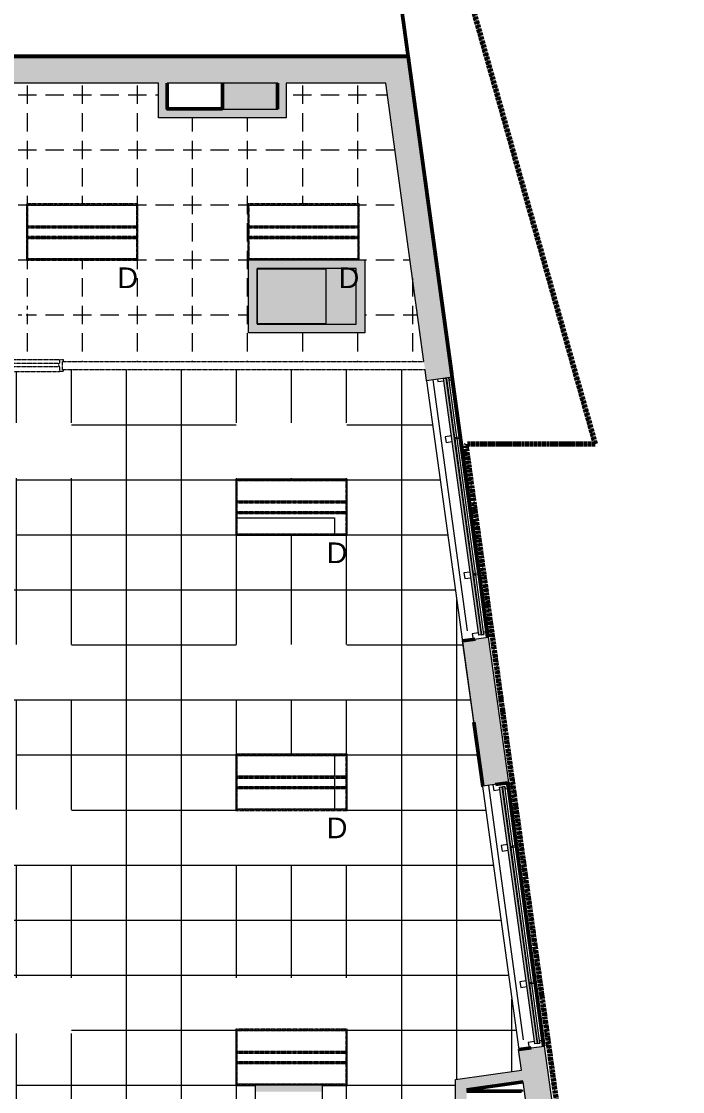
# Model space of a CAD drawing. Header units: inches. Extents: x 842 to 2180, y -10 to 1751.
# Drawn here: x 1891.7 to 2180.1, y 958.8 to 1425.7 of the extents above; entities that cross this region are included whole.
import ezdxf

# ---------------------------------------------------------------- set-up
doc = ezdxf.new("R2010")
doc.units = ezdxf.units.IN
doc.header["$MEASUREMENT"] = 0
doc.linetypes.add('Demolished', pattern=[0.1875, 0.125, -0.0625])
doc.linetypes.add('IMPORT-Orbis_BB$0$TI_Grid_E957150$0$PROPERTY _2_', pattern=[1.546875, 1.3125, -0.046875, 0.046875, -0.046875, 0.046875, -0.046875])
for name, color, linetype, lineweight in [('A-CLNG', 13, 'Demolished', 9), ('A-CLNG-PATT', 13, 'Demolished', 9), ('A-DOOR', 31, 'Continuous', 13), ('A-GLAZ-CURT', 52, 'Continuous', 13), ('A-WALL-PATT', 111, 'Continuous', 13), ('E-LITE-EQPM', 33, 'Demolished', 9), ('E-LITE-EQPM-IDEN', 33, 'Continuous', 9), ('I-WALL', 2, 'Continuous', 13), ('Orbis - Background_dwg', 8, 'Continuous', 9), ('Orbis_BB$0$A-Glaz-Assm', 250, 'Continuous', 20), ('Orbis_BB$0$A-Glaz-Assm-Blow', 10, 'Continuous', 13), ('Orbis_BB$0$A-Glaz-Assm-Glaz', 250, 'Continuous', 20), ('Orbis_BB$0$A-Wall-Exst', 7, 'Continuous', 9), ('Orbis_BB$0$TI_ARCH-02_E957150$0$A-Wall-Blow', 130, 'Continuous', 30), ('Orbis_BB$0$TI_Grid_E957150$0$C-Prop', 170, 'IMPORT-Orbis_BB$0$TI_Grid_E957150$0$PROPERTY _2_', 70), ('Orbis_BB$0$TI_Grid_E957150$0$S-02-COLS-CONC', 50, 'Continuous', 50), ('Orbis_BB$0$TI_Grid_E957150$0$S-02-COLS-CONC-PATT', 250, 'Continuous', 20), ('Orbis_BB$0$TI_Grid_E957150$0$S-03-COLS-CONC-PATT', 250, 'Continuous', 20), ('Orbis_BB$0$TI_Grid_E957150$0$S-04-COLS-CONC', 50, 'Continuous', 50), ('Orbis_BB$0$TI_Grid_E957150$0$S-04-COLS-CONC-PATT', 250, 'Continuous', 20), ('Orbis_BB$0$TI_Grid_E957150$0$S-05-COLS-CONC', 50, 'Continuous', 50), ('Orbis_BB$0$TI_Grid_E957150$0$S-05-COLS-CONC-PATT', 250, 'Continuous', 20), ('Orbis_BB$0$TI_Grid_E957150$0$S-06-COLS-CONC', 50, 'Continuous', 50), ('Orbis_BB$0$TI_Grid_E957150$0$S-06-COLS-CONC-PATT', 250, 'Continuous', 20), ('Orbis_BB$0$TI_Grid_E957150$0$S-07-COLS-CONC', 50, 'Continuous', 50), ('Orbis_BB$0$TI_Grid_E957150$0$S-07-COLS-CONC-PATT', 250, 'Continuous', 20), ('Orbis_BB$0$TI_Grid_E957150$0$S-08-COLS-CONC', 50, 'Continuous', 50), ('Orbis_BB$0$TI_Grid_E957150$0$S-08-COLS-CONC-PATT', 250, 'Continuous', 20), ('Orbis_BB$0$TI_Grid_E957150$0$S-09-COLS-CONC', 50, 'Continuous', 50), ('Orbis_BB$0$TI_Grid_E957150$0$S-09-COLS-CONC-PATT', 250, 'Continuous', 20), ('Orbis_BB$0$TI_Grid_E957150$0$S-11-COLS-CONC', 50, 'Continuous', 50), ('Orbis_BB$0$TI_Grid_E957150$0$S-11-COLS-CONC-PATT', 250, 'Continuous', 20), ('Orbis_BB$0$TI_Grid_E957150$0$S-12-COLS-CONC', 50, 'Continuous', 50), ('Orbis_BB$0$TI_Grid_E957150$0$S-12-COLS-CONC-PATT', 250, 'Continuous', 20), ('Orbis_BB$0$TI_Grid_E957150$0$S-P1-COLS-CONC', 50, 'Continuous', 50), ('Orbis_BB$0$TI_Grid_E957150$0$S-P1-COLS-CONC-PATT', 250, 'Continuous', 20), ('Orbis_BB$0$TI_Grid_E957150$0$S-P2-WALL-CONC', 50, 'Continuous', 50), ('Orbis_BB$0$TI_Grid_E957150$0$S-P4-COLS-CONC', 50, 'Continuous', 50), ('Orbis_BB$0$TI_Grid_E957150$0$S-P4-COLS-CONC-PATT', 250, 'Continuous', 20), ('Orbis_Furn$0$A-Furn', 7, 'Continuous', 9), ('S-COLS', 52, 'Continuous', 13)]:
    doc.layers.add(name, color=color, linetype=linetype, lineweight=lineweight)
doc.styles.add('Arial', font='arial.ttf', dxfattribs={"height": 9})

# ---------------------------------------------------------------- blocks, each defined once
blk = doc.blocks.new('Concrete-Rectangular-Column - 24 x 30-6914152-Level XX  RCP DEMO')
at = {"layer": 'S-COLS', "lineweight": 9}
blk.add_hatch(color=7, dxfattribs=at).paths.add_polyline_path([(12, -15), (12, 15), (-12, 15), (-12, -15)], flags=0)
at = {"layer": 'S-COLS', "color": 8, "lineweight": 20}
for p, q in [((-12, 15), (12, 15)), ((-12, -15), (-12, 15)), ((12, 15), (12, -15)), ((12, -15), (-12, -15))]:
    blk.add_line(p, q, dxfattribs=at)
blk = doc.blocks.new('Door - Single - Solid Door-7323222-Level XX  RCP DEMO')
at = {"layer": 'A-DOOR', "color": 250, "linetype": 'Demolished', "lineweight": 20}
for p, q in [((-15.63, 1.96), (-15.63, 2.71)), ((-15.63, 2.71), (-14.13, 2.71)), ((-14.13, 2.71), (-14.13, 1.21)), ((-14.13, 1.21), (-13.63, 1.21)), ((-13.63, 1.21), (-13.63, -0.29)), ((21.62, -0.29), (21.62, 1.21)), ((21.62, 1.21), (22.12, 1.21)), ((22.12, 1.21), (22.12, 2.71)), ((22.12, 2.71), (23.62, 2.71)), ((23.62, 2.71), (23.62, 1.96)), ((-15.63, -2.54), (-15.63, -1.79)), ((-14.13, -2.54), (-15.63, -2.54)), ((-13.63, -0.29), (-14.13, -0.29)), ((-14.13, -0.29), (-14.13, -2.54)), ((22.12, -0.29), (21.62, -0.29)), ((22.12, -2.54), (22.12, -0.29)), ((23.62, -2.54), (22.12, -2.54)), ((23.62, -1.79), (23.62, -2.54))]:
    blk.add_line(p, q, dxfattribs=at)
at = {"layer": 'A-DOOR', "color": 7, "linetype": 'Demolished', "lineweight": 9}
for p, q in [((-14.13, 2.71), (-14.01, 2.71)), ((-13.63, 1.21), (21.62, 1.21)), ((-12.06, 2.71), (22.12, 2.71)), ((-14.13, -2.54), (22.12, -2.54)), ((-13.63, -0.29), (21.62, -0.29))]:
    blk.add_line(p, q, dxfattribs=at)
blk = doc.blocks.new('System Panel - Glazed-7329273-Level XX  RCP DEMO')
at = {"layer": 'A-GLAZ-CURT', "lineweight": 9}
blk.add_hatch(color=7, dxfattribs=at).paths.add_polyline_path([(56.5, -1.75), (56.5, -0.75), (-56.5, -0.75), (-56.5, -1.75), (16.64, -1.75)], flags=0)
at = {"layer": 'A-GLAZ-CURT', "color": 8, "lineweight": 20}
for p, q in [((-56.5, -1.75), (-56.5, -0.75)), ((-56.5, -0.75), (56.5, -0.75)), ((56.5, -1.75), (-56.5, -1.75)), ((56.5, -0.75), (56.5, -1.75))]:
    blk.add_line(p, q, dxfattribs=at)
blk = doc.blocks.new('L-Recessed-Axis-Plano - 2 X 4-4550867-Level XX  RCP DEMO')
at = {"layer": 'E-LITE-EQPM', "color": 7}
for p, q in [((23.91, 11.87), (-23.91, 11.87)), ((-23.91, 11.87), (-23.91, -11.88)), ((-23.87, -11.56), (-23.87, 11.56)), ((-23.87, 11.56), (23.88, 11.56)), ((23.88, 11.56), (23.88, -11.56)), ((23.91, -11.88), (23.91, 11.87)), ((-23.87, 2.74), (23.88, 2.74)), ((23.88, 2.51), (-23.87, 2.51)), ((-23.87, 2.3), (23.88, 2.3)), ((-23.87, 2.2), (23.88, 2.2)), ((-23.87, 1.83), (23.88, 1.83)), ((-23.87, -1.83), (23.88, -1.83)), ((-23.87, -2.2), (23.88, -2.2)), ((-23.87, -2.3), (23.88, -2.3)), ((-23.87, -2.51), (23.88, -2.51)), ((-23.87, -2.74), (23.88, -2.74)), ((-23.91, -11.88), (23.91, -11.88)), ((23.88, -11.56), (-23.87, -11.56))]:
    blk.add_line(p, q, dxfattribs=at)
blk = doc.blocks.new('Orbis - Background_dwg__U32-7347713-Level XX  RCP DEMO')
at = {"layer": 'Orbis_BB$0$TI_Grid_E957150$0$S-12-COLS-CONC-PATT', "lineweight": 50}
blk.add_hatch(color=50, dxfattribs=at).paths.add_polyline_path([(12794.27, 1764.71), (12818.16, 1764.71), (12818.16, 1764.91), (12794.27, 1764.89)], flags=0)
at = {"layer": 'Orbis_BB$0$TI_Grid_E957150$0$S-12-COLS-CONC', "flags": 128}
blk.add_lwpolyline([(12794.27, 1764.91), (12818.16, 1764.91), (12818.16, 1764.71)], dxfattribs=at)
blk = doc.blocks.new('Orbis - Background_dwg__U49-7347731-Level XX  RCP DEMO')
at = {"layer": 'Orbis_BB$0$TI_Grid_E957150$0$S-12-COLS-CONC-PATT', "lineweight": 50}
blk.add_hatch(color=50, dxfattribs=at).paths.add_polyline_path([(12702.79, 2100.91), (12702.79, 2123.71), (12731.66, 2123.71), (12731.66, 2123.79), (12702.79, 2123.79), (12702.79, 2100.91)], flags=0)
at = {"layer": 'Orbis_BB$0$TI_Grid_E957150$0$S-12-COLS-CONC'}
blk.add_line((12731.66, 2123.79), (12731.66, 2123.71), dxfattribs=at)
blk = doc.blocks.new('Orbis - Background_dwg_Orbis_BB-7347761-Level XX  RCP DEMO')
at = {"layer": 'Orbis_BB$0$A-Wall-Exst'}
h = blk.add_hatch(color=256, dxfattribs=at)
h.paths.add_polyline_path([(12333.85, 2108.54), (12344.66, 2108.54), (12344.66, 2108.91), (12240.66, 2108.91), (12240.66, 2208.41), (12344.66, 2208.41), (12344.66, 2208.79), (12240.04, 2208.79), (12240.04, 2108.54), (12311.71, 2108.54)], flags=0)
h.paths.add_polyline_path([(12029.66, 2215.66), (12224.79, 2215.66), (12224.79, 2216.04), (12344.66, 2216.04), (12344.66, 2216.41), (12008.66, 2216.41), (12008.66, 2215.66), (12024.66, 2215.66)], flags=0)
h.paths.add_polyline_path([(12650.03, 2215.91), (12687.66, 2215.91), (12687.66, 2216.41), (12368.66, 2216.41), (12368.66, 2215.91), (12573.54, 2215.91)], flags=0)
h.paths.add_polyline_path([(11868.29, 2216.04), (11984.66, 2216.04), (11984.66, 2216.41), (11868.66, 2216.41), (11868.66, 2243.04), (11860.83, 2243.04), (11860.83, 2267.04), (11868.66, 2267.04), (11868.66, 2506.91), (11860.66, 2506.91), (11860.66, 2290.92), (11858.66, 2290.92), (11858.66, 2525.91), (11860.66, 2525.91), (11860.66, 2530.91), (11853.66, 2530.91), (11853.66, 2283.92), (11860.66, 2283.92), (11860.66, 2235.92), (11648.66, 2235.92), (11648.66, 2242.91), (11640.66, 2242.91), (11640.66, 2235.54), (11868.29, 2235.54), (11868.29, 2216.95)], flags=0)
h.paths.add_polyline_path([(12565.45, 2522.91), (12663.66, 2522.91), (12663.66, 2530.91), (12380.66, 2530.91), (12380.66, 2522.91)], flags=0)
h.paths.add_polyline_path([(11884.66, 2522.91), (11972.66, 2522.91), (11972.66, 2530.91), (11884.66, 2530.91)], flags=0)
h.paths.add_polyline_path([(12332.66, 2522.91), (12332.66, 2530.91), (12020.66, 2530.91), (12020.66, 2522.91), (12227.13, 2522.91)], flags=0)
h = blk.add_hatch(color=256, dxfattribs=at)
h.paths.add_polyline_path([(12822.75, 1740.71), (12822.78, 1740.71), (12822.75, 1740.75)], flags=0)
h.paths.add_polyline_path([(12801.21, 1897.99), (12801.3, 1898), (12797.38, 1925.91), (12799.29, 1911.94)], flags=0)
h.paths.add_polyline_path([(12787.64, 2077.81), (12787.68, 2077.81), (12768.66, 2216.41), (12711.66, 2216.41), (12711.66, 2215.91), (12768.73, 2215.91), (12787.59, 2078.19)], flags=0)
h.paths.add_polyline_path([(12354, 2096.91), (12372.66, 2096.91), (12372.66, 2097.29), (12337.6, 2097.29), (12337.6, 2096.91), (12347.7, 2096.91)], flags=0)
h.paths.add_polyline_path([(12371.86, 2102.54), (12372.66, 2102.54), (12372.66, 2128.91), (12356.66, 2128.91), (12356.66, 2188.41), (12356.54, 2188.41), (12356.54, 2127.21), (12371.6, 2127.21), (12371.6, 2103.21), (12368.66, 2103.21), (12368.66, 2102.54), (12371.6, 2102.54)], flags=0)
h.paths.add_polyline_path([(12352.66, 2127.21), (12352.79, 2127.21), (12352.79, 2191.85), (12352.66, 2191.85), (12352.66, 2169.47)], flags=0)
h.paths.add_polyline_path([(12001.74, 2189.41), (12001.74, 2189.41), (12001.66, 2189.41)], flags=0)
h.paths.add_polyline_path([(12376.58, 2192.16), (12380.79, 2192.16), (12380.79, 2204.66), (12380.66, 2204.66), (12380.66, 2192.41), (12368.66, 2192.41), (12368.66, 2192.16), (12372.83, 2192.16)], flags=0)
h.paths.add_polyline_path([(12687.66, 2193.29), (12687.66, 2193.41), (12663.66, 2193.41), (12663.66, 2204.66), (12663.54, 2204.66), (12663.54, 2193.29), (12666.66, 2193.29)], flags=0)
h.paths.add_polyline_path([(12711.79, 2193.29), (12711.79, 2204.66), (12711.66, 2204.64), (12711.66, 2193.29)], flags=0)
h.paths.add_polyline_path([(11972.54, 2193.29), (11984.66, 2193.29), (11984.66, 2193.41), (11972.66, 2193.41), (11972.66, 2204.79), (11972.54, 2204.79), (11972.54, 2193.75)], flags=0)
h.paths.add_polyline_path([(11648.79, 2223.92), (11648.79, 2224.29), (11640.58, 2224.29), (11640.58, 2223.92)], flags=0)
h.paths.add_polyline_path([(11636.66, 2223.92), (11636.83, 2223.92), (11636.83, 2224.29), (11636.66, 2224.29)], flags=0)
h.paths.add_polyline_path([(11640.58, 2235.54), (11640.66, 2235.54), (11640.66, 2242.91), (11624.66, 2242.91), (11624.66, 2244.31), (11622.05, 2244.31), (11622.05, 2274.31), (11624.66, 2274.31), (11624.66, 2274.91), (11640.66, 2274.91), (11640.66, 2284.42), (11636.66, 2284.42), (11636.66, 2278.91), (11620.66, 2278.91), (11620.66, 2238.91), (11636.66, 2238.91), (11636.66, 2235.54), (11636.83, 2235.54), (11636.84, 2239.09), (11640.58, 2239.09)], flags=0)
blk.add_hatch(color=256, dxfattribs=at).paths.add_polyline_path([(12746.04, 2099.54), (12746.04, 2123.79), (12731.66, 2123.79), (12731.66, 2123.71), (12732.79, 2123.71), (12732.79, 2099.71), (12702.79, 2099.71), (12702.79, 2099.54), (12736.61, 2099.54)], flags=0)
at = {"layer": 'Orbis_BB$0$TI_Grid_E957150$0$S-02-COLS-CONC-PATT', "lineweight": 9}
h = blk.add_hatch(color=7, dxfattribs=at)
h.paths.add_polyline_path([(12711.66, 2193.29), (12711.66, 2204.66), (12687.66, 2204.66), (12687.66, 2193.29)], flags=0)
h.paths.add_polyline_path([(12687.66, 2215.91), (12711.66, 2215.91), (12711.66, 2216.41), (12687.66, 2216.41)], flags=0)
for points in [[(12702.79, 2100.91), (12702.79, 2123.71), (12731.66, 2123.71), (12731.66, 2123.79), (12702.79, 2123.79), (12702.79, 2100.91)], [(12794.27, 1764.71), (12818.16, 1764.71), (12818.16, 1764.91), (12794.27, 1764.89)]]:
    blk.add_hatch(color=7, dxfattribs=at).paths.add_polyline_path(points, flags=0)
at = {"layer": 'Orbis_BB$0$TI_Grid_E957150$0$S-03-COLS-CONC-PATT', "lineweight": 9}
for points in [[(12702.79, 2100.91), (12702.79, 2123.71), (12731.66, 2123.71), (12731.66, 2123.79), (12702.79, 2123.79), (12702.79, 2100.91)], [(12794.27, 1764.71), (12818.16, 1764.71), (12818.16, 1764.91), (12794.27, 1764.89)]]:
    blk.add_hatch(color=7, dxfattribs=at).paths.add_polyline_path(points, flags=0)
at = {"layer": 'Orbis_BB$0$TI_Grid_E957150$0$S-04-COLS-CONC-PATT', "lineweight": 9}
for points in [[(12702.79, 2100.91), (12702.79, 2123.71), (12731.66, 2123.71), (12731.66, 2123.79), (12702.79, 2123.79), (12702.79, 2100.91)], [(12794.27, 1764.71), (12818.16, 1764.71), (12818.16, 1764.91), (12794.27, 1764.89)]]:
    blk.add_hatch(color=7, dxfattribs=at).paths.add_polyline_path(points, flags=0)
at = {"layer": 'Orbis_BB$0$TI_Grid_E957150$0$S-05-COLS-CONC-PATT', "lineweight": 9}
for points in [[(12702.79, 2100.91), (12702.79, 2123.71), (12731.66, 2123.71), (12731.66, 2123.79), (12702.79, 2123.79), (12702.79, 2100.91)], [(12794.27, 1764.71), (12818.16, 1764.71), (12818.16, 1764.91), (12794.27, 1764.89)]]:
    blk.add_hatch(color=7, dxfattribs=at).paths.add_polyline_path(points, flags=0)
at = {"layer": 'Orbis_BB$0$TI_Grid_E957150$0$S-06-COLS-CONC-PATT', "lineweight": 9}
for points in [[(12702.79, 2100.91), (12702.79, 2123.71), (12731.66, 2123.71), (12731.66, 2123.79), (12702.79, 2123.79), (12702.79, 2100.91)], [(12794.27, 1764.71), (12818.16, 1764.71), (12818.16, 1764.91), (12794.27, 1764.89)]]:
    blk.add_hatch(color=7, dxfattribs=at).paths.add_polyline_path(points, flags=0)
at = {"layer": 'Orbis_BB$0$TI_Grid_E957150$0$S-07-COLS-CONC-PATT', "lineweight": 9}
for points in [[(12702.79, 2100.91), (12702.79, 2123.71), (12731.66, 2123.71), (12731.66, 2123.79), (12702.79, 2123.79), (12702.79, 2100.91)], [(12794.27, 1764.71), (12818.16, 1764.71), (12818.16, 1764.91), (12794.27, 1764.89)]]:
    blk.add_hatch(color=7, dxfattribs=at).paths.add_polyline_path(points, flags=0)
at = {"layer": 'Orbis_BB$0$TI_Grid_E957150$0$S-08-COLS-CONC-PATT', "lineweight": 9}
for points in [[(12702.79, 2100.91), (12702.79, 2123.71), (12731.66, 2123.71), (12731.66, 2123.79), (12702.79, 2123.79), (12702.79, 2100.91)], [(12794.27, 1764.71), (12818.16, 1764.71), (12818.16, 1764.91), (12794.27, 1764.89)]]:
    blk.add_hatch(color=7, dxfattribs=at).paths.add_polyline_path(points, flags=0)
at = {"layer": 'Orbis_BB$0$TI_Grid_E957150$0$S-09-COLS-CONC-PATT', "lineweight": 9}
for points in [[(12702.79, 2100.91), (12702.79, 2123.71), (12731.66, 2123.71), (12731.66, 2123.79), (12702.79, 2123.79), (12702.79, 2100.91)], [(12794.27, 1764.71), (12818.16, 1764.71), (12818.16, 1764.91), (12794.27, 1764.89)]]:
    blk.add_hatch(color=7, dxfattribs=at).paths.add_polyline_path(points, flags=0)
at = {"layer": 'Orbis_BB$0$TI_Grid_E957150$0$S-11-COLS-CONC-PATT', "lineweight": 9}
for points in [[(12702.79, 2100.91), (12702.79, 2123.71), (12731.66, 2123.71), (12731.66, 2123.79), (12702.79, 2123.79), (12702.79, 2100.91)], [(12794.27, 1764.71), (12818.16, 1764.71), (12818.16, 1764.91), (12794.27, 1764.89)]]:
    blk.add_hatch(color=7, dxfattribs=at).paths.add_polyline_path(points, flags=0)
at = {"layer": 'Orbis_BB$0$TI_Grid_E957150$0$S-P1-COLS-CONC-PATT', "lineweight": 9}
h = blk.add_hatch(color=7, dxfattribs=at)
h.paths.add_polyline_path([(12711.66, 2193.29), (12711.66, 2204.66), (12687.66, 2204.66), (12687.66, 2193.29)], flags=0)
h.paths.add_polyline_path([(12687.66, 2215.91), (12711.66, 2215.91), (12711.66, 2216.41), (12687.66, 2216.41)], flags=0)
for points in [[(12702.79, 2100.91), (12702.79, 2123.71), (12731.66, 2123.71), (12731.66, 2123.79), (12702.79, 2123.79), (12702.79, 2100.91)], [(12794.27, 1764.71), (12818.16, 1764.71), (12818.16, 1764.91), (12794.27, 1764.89)]]:
    blk.add_hatch(color=7, dxfattribs=at).paths.add_polyline_path(points, flags=0)
at = {"layer": 'Orbis_BB$0$TI_Grid_E957150$0$S-P4-COLS-CONC-PATT', "lineweight": 9}
h = blk.add_hatch(color=7, dxfattribs=at)
h.paths.add_polyline_path([(12711.66, 2193.29), (12711.66, 2204.66), (12687.66, 2204.66), (12687.66, 2193.29)], flags=0)
h.paths.add_polyline_path([(12687.66, 2215.91), (12711.66, 2215.91), (12711.66, 2216.41), (12687.66, 2216.41)], flags=0)
for points in [[(12702.79, 2100.91), (12702.79, 2123.71), (12731.66, 2123.71), (12731.66, 2123.79), (12702.79, 2123.79), (12702.79, 2100.91)], [(12794.27, 1764.71), (12818.16, 1764.71), (12818.16, 1764.91), (12794.27, 1764.89)], [(12794.27, 1764.71), (12818.16, 1764.71), (12818.16, 1764.91), (12794.27, 1764.89)]]:
    blk.add_hatch(color=7, dxfattribs=at).paths.add_polyline_path(points, flags=0)
at = {"layer": 'Orbis_BB$0$A-Glaz-Assm'}
for p, q in [((12787.59, 2050.8), (12784.87, 2050.43)), ((12795.73, 1991.36), (12793.01, 1990.98)), ((12796.98, 1962), (12797.97, 1962.14)), ((12812.02, 1872.47), (12809.3, 1872.09)), ((12820.16, 1813.02), (12817.44, 1812.65)), ((12821.41, 1783.67), (12822.4, 1783.81))]:
    blk.add_line(p, q, dxfattribs=at)
at = {"layer": 'Orbis_BB$0$A-Glaz-Assm', "flags": 128}
for points in [[(12781.44, 2075.45), (12781.58, 2074.45), (12784.3, 2074.83)], [(12785.29, 2074.96), (12785.54, 2075), (12785.4, 2075.99)], [(12786.39, 2076.12), (12786.53, 2075.13), (12787.52, 2075.27), (12787.38, 2076.26)], [(12784.87, 2050.43), (12785.21, 2047.95), (12787.93, 2048.33)], [(12788.92, 2048.46), (12789.17, 2048.5), (12789.03, 2049.49), (12791.01, 2049.76), (12790.95, 2050.25), (12788.97, 2049.98), (12788.83, 2050.97), (12788.58, 2050.94)], [(12793.01, 1990.98), (12793.35, 1988.51), (12796.07, 1988.88)], [(12797.06, 1989.02), (12797.31, 1989.05), (12797.18, 1990.04), (12799.16, 1990.31), (12799.09, 1990.81), (12797.11, 1990.54), (12796.97, 1991.53), (12796.72, 1991.49)], [(12799.36, 1964.85), (12796.64, 1964.48), (12796.98, 1962)], [(12802.92, 1962.84), (12802.58, 1965.3), (12801.59, 1965.16), (12801.73, 1964.17), (12800.74, 1964.03), (12800.6, 1965.02), (12800.36, 1964.99)], [(12805.67, 1898.59), (12806, 1896.12), (12808.73, 1896.49)], [(12809.72, 1896.63), (12809.97, 1896.66), (12809.83, 1897.65), (12810.82, 1897.79), (12810.96, 1896.8), (12811.95, 1896.93), (12811.61, 1899.41), (12806.77, 1898.75)], [(12813.35, 1870.13), (12813.6, 1870.16), (12813.46, 1871.15), (12815.44, 1871.42), (12815.38, 1871.92), (12813.39, 1871.65), (12813.26, 1872.64), (12813.01, 1872.6)], [(12809.3, 1872.09), (12809.63, 1869.62), (12812.36, 1869.99)], [(12817.44, 1812.65), (12817.78, 1810.17), (12820.5, 1810.55)], [(12821.49, 1810.68), (12821.74, 1810.72), (12821.6, 1811.71), (12823.59, 1811.98), (12823.52, 1812.47), (12821.54, 1812.2), (12821.4, 1813.19), (12821.15, 1813.16)], [(12823.79, 1786.52), (12821.07, 1786.15), (12821.41, 1783.67)], [(12827.35, 1784.5), (12827.01, 1786.96), (12826.02, 1786.83), (12826.16, 1785.83), (12825.17, 1785.7), (12825.03, 1786.69), (12824.78, 1786.66)]]:
    blk.add_lwpolyline(points, dxfattribs=at)
at = {"layer": 'Orbis_BB$0$A-Glaz-Assm-Blow'}
for p, q in [((12779.46, 2075.17), (12794.45, 1965.7)), ((12790.95, 2050.25), (12787.52, 2075.27)), ((12799.09, 1990.81), (12791.01, 2049.76)), ((12802.58, 1965.3), (12799.16, 1990.31)), ((12803.68, 1898.31), (12818.88, 1787.36)), ((12815.38, 1871.92), (12811.95, 1896.93)), ((12823.52, 1812.47), (12815.44, 1871.42)), ((12827.01, 1786.96), (12823.59, 1811.98))]:
    blk.add_line(p, q, dxfattribs=at)
at = {"layer": 'Orbis_BB$0$A-Glaz-Assm-Glaz', "flags": 128}
blk.add_lwpolyline([(12785.4, 2075.99), (12788.97, 2049.98), (12789.96, 2050.12), (12786.39, 2076.12)], dxfattribs=at)
for points in [[(12789.03, 2049.49), (12797.11, 1990.54), (12798.1, 1990.67), (12790.02, 2049.62)], [(12797.18, 1990.04), (12800.74, 1964.03), (12801.73, 1964.17), (12798.17, 1990.18)], [(12809.83, 1897.65), (12813.39, 1871.65), (12814.38, 1871.78), (12810.82, 1897.79)], [(12813.46, 1871.15), (12821.54, 1812.2), (12822.53, 1812.34), (12814.45, 1871.29)], [(12821.6, 1811.71), (12825.17, 1785.7), (12826.16, 1785.83), (12822.6, 1811.84)]]:
    blk.add_lwpolyline(points, close=True, dxfattribs=at)
at = {"layer": 'Orbis_BB$0$A-Wall-Exst', "color": 50, "lineweight": 50}
for p, q in [((12711.66, 2204.66), (12711.66, 2193.29)), ((12797.97, 1962.14), (12792.52, 1961.39)), ((12806.77, 1898.75), (12812.1, 1899.48)), ((12822.4, 1783.81), (12816.95, 1783.06)), ((12794.27, 1765.55), (12818.81, 1768.91))]:
    blk.add_line(p, q, dxfattribs=at)
at = {"layer": 'Orbis_BB$0$A-Wall-Exst', "color": 50, "lineweight": 50, "flags": 128}
for points in [[(12687.66, 2215.91), (12687.66, 2216.41), (12368.66, 2216.41)], [(12787.68, 2077.81), (12768.69, 2216.41), (12715.66, 2216.41), (12711.66, 2216.41), (12711.66, 2215.91)], [(12687.66, 2193.29), (12687.66, 2193.41), (12663.66, 2193.41), (12663.66, 2204.66)], [(12797.38, 1925.91), (12801.21, 1897.99), (12801.3, 1898)]]:
    blk.add_lwpolyline(points, dxfattribs=at)
at = {"layer": 'Orbis_BB$0$TI_ARCH-02_E957150$0$A-Wall-Blow'}
for p, q in [((12803.42, 1962.91), (12783.22, 2110.37)), ((12792.52, 1961.39), (12792.33, 1961.37)), ((12801.06, 1897.97), (12801.21, 1897.99)), ((12827.85, 1784.57), (12812.1, 1899.5)), ((12816.95, 1783.06), (12816.89, 1783.05))]:
    blk.add_line(p, q, dxfattribs=at)
at = {"layer": 'Orbis_BB$0$TI_Grid_E957150$0$C-Prop', "flags": 128}
for points in [[(11550.5, 2531.92), (12714.12, 2531.92), (12850.26, 2047.16)], [(12850.26, 2047.16), (12794.32, 2047.16), (12793.88, 2046.62), (12888.38, 1360.4), (12888.38, 796.17), (11550.5, 796.17)]]:
    blk.add_lwpolyline(points, dxfattribs=at)
at = {"layer": 'Orbis_BB$0$TI_Grid_E957150$0$S-02-COLS-CONC'}
for p, q in [((12687.66, 2193.29), (12687.66, 2204.66)), ((12711.66, 2204.66), (12711.66, 2193.29)), ((12731.66, 2123.71), (12731.66, 2123.79)), ((12818.16, 1764.91), (12794.27, 1764.91)), ((12818.16, 1764.71), (12818.16, 1764.91))]:
    blk.add_line(p, q, dxfattribs=at)
at = {"layer": 'Orbis_BB$0$TI_Grid_E957150$0$S-02-COLS-CONC', "flags": 128}
blk.add_lwpolyline([(12687.66, 2215.91), (12687.66, 2216.41), (12711.66, 2216.41), (12711.66, 2215.91)], dxfattribs=at)
at = {"layer": 'Orbis_BB$0$TI_Grid_E957150$0$S-04-COLS-CONC'}
for p, q in [((12731.66, 2123.71), (12731.66, 2123.79)), ((12818.16, 1764.91), (12794.27, 1764.91)), ((12818.16, 1764.71), (12818.16, 1764.91))]:
    blk.add_line(p, q, dxfattribs=at)
at = {"layer": 'Orbis_BB$0$TI_Grid_E957150$0$S-05-COLS-CONC'}
blk.add_line((12731.66, 2123.79), (12731.66, 2123.71), dxfattribs=at)
at = {"layer": 'Orbis_BB$0$TI_Grid_E957150$0$S-05-COLS-CONC', "flags": 128}
blk.add_lwpolyline([(12794.27, 1764.91), (12818.16, 1764.91), (12818.16, 1764.71)], dxfattribs=at)
at = {"layer": 'Orbis_BB$0$TI_Grid_E957150$0$S-06-COLS-CONC'}
for p, q in [((12731.66, 2123.71), (12731.66, 2123.79)), ((12818.16, 1764.91), (12794.27, 1764.91)), ((12818.16, 1764.71), (12818.16, 1764.91))]:
    blk.add_line(p, q, dxfattribs=at)
at = {"layer": 'Orbis_BB$0$TI_Grid_E957150$0$S-07-COLS-CONC'}
blk.add_line((12731.66, 2123.79), (12731.66, 2123.71), dxfattribs=at)
at = {"layer": 'Orbis_BB$0$TI_Grid_E957150$0$S-07-COLS-CONC', "flags": 128}
blk.add_lwpolyline([(12794.27, 1764.91), (12818.16, 1764.91), (12818.16, 1764.71)], dxfattribs=at)
at = {"layer": 'Orbis_BB$0$TI_Grid_E957150$0$S-08-COLS-CONC'}
for p, q in [((12731.66, 2123.71), (12731.66, 2123.79)), ((12818.16, 1764.91), (12794.27, 1764.91)), ((12818.16, 1764.71), (12818.16, 1764.91))]:
    blk.add_line(p, q, dxfattribs=at)
at = {"layer": 'Orbis_BB$0$TI_Grid_E957150$0$S-09-COLS-CONC'}
blk.add_line((12731.66, 2123.79), (12731.66, 2123.71), dxfattribs=at)
at = {"layer": 'Orbis_BB$0$TI_Grid_E957150$0$S-09-COLS-CONC', "flags": 128}
blk.add_lwpolyline([(12794.27, 1764.91), (12818.16, 1764.91), (12818.16, 1764.71)], dxfattribs=at)
at = {"layer": 'Orbis_BB$0$TI_Grid_E957150$0$S-11-COLS-CONC'}
blk.add_line((12731.66, 2123.79), (12731.66, 2123.71), dxfattribs=at)
at = {"layer": 'Orbis_BB$0$TI_Grid_E957150$0$S-11-COLS-CONC', "flags": 128}
blk.add_lwpolyline([(12794.27, 1764.91), (12818.16, 1764.91), (12818.16, 1764.71)], dxfattribs=at)
at = {"layer": 'Orbis_BB$0$TI_Grid_E957150$0$S-P1-COLS-CONC'}
for p, q in [((12687.66, 2193.29), (12687.66, 2204.66)), ((12711.66, 2204.66), (12711.66, 2193.29)), ((12731.66, 2123.71), (12731.66, 2123.79)), ((12818.16, 1764.91), (12794.27, 1764.91)), ((12818.16, 1764.71), (12818.16, 1764.91))]:
    blk.add_line(p, q, dxfattribs=at)
at = {"layer": 'Orbis_BB$0$TI_Grid_E957150$0$S-P1-COLS-CONC', "flags": 128}
blk.add_lwpolyline([(12687.66, 2215.91), (12687.66, 2216.41), (12711.66, 2216.41), (12711.66, 2215.91)], dxfattribs=at)
at = {"layer": 'Orbis_BB$0$TI_Grid_E957150$0$S-P2-WALL-CONC'}
blk.add_line((12812.1, 1899.5), (12827.85, 1784.57), dxfattribs=at)
at = {"layer": 'Orbis_BB$0$TI_Grid_E957150$0$S-P2-WALL-CONC', "flags": 128}
blk.add_lwpolyline([(11550.5, 2530.91), (12712.85, 2530.91), (12737.76, 2442.19), (12803.42, 1962.91)], dxfattribs=at)
at = {"layer": 'Orbis_BB$0$TI_Grid_E957150$0$S-P4-COLS-CONC'}
for p, q in [((12711.66, 2215.91), (12711.66, 2216.41)), ((12687.66, 2204.66), (12687.66, 2193.29)), ((12711.66, 2193.29), (12711.66, 2204.66)), ((12731.66, 2123.79), (12731.66, 2123.71)), ((12818.16, 1764.91), (12794.27, 1764.91)), ((12818.16, 1764.71), (12818.16, 1764.91))]:
    blk.add_line(p, q, dxfattribs=at)
at = {"layer": 'Orbis_BB$0$TI_Grid_E957150$0$S-P4-COLS-CONC', "flags": 128}
blk.add_lwpolyline([(12711.66, 2216.41), (12687.66, 2216.41), (12687.66, 2215.91)], dxfattribs=at)
for name in ['Orbis - Background_dwg__U49-7347731-Level XX  RCP DEMO', 'Orbis - Background_dwg__U32-7347713-Level XX  RCP DEMO']:
    blk.add_blockref(name, (0, 0))
blk = doc.blocks.new('Orbis - Background_dwg-7329766-Level XX  RCP DEMO')
at = {"layer": 'Orbis_Furn$0$A-Furn'}
for p, q in [((1985.25, 1209.1), (1985.65, 1209.1)), ((2028.3, 1201.85), (2028.3, 1201.45)), ((2028.3, 1106.01), (2028.3, 1105.6)), ((2028.3, 1105.29), (2028.3, 1096.46)), ((2028.3, 1095.55), (2028.3, 1091.9)), ((2028.3, 1090.99), (2028.3, 1082.16)), ((2028.3, 1081.85), (2028.3, 1081.45))]:
    blk.add_line(p, q, dxfattribs=at)
at = {"layer": 'Orbis_Furn$0$A-Furn', "flags": 128}
blk.add_lwpolyline([(1985.68, 1209.1), (2028.3, 1209.1), (2028.3, 1202.16)], dxfattribs=at)
blk.add_blockref('Orbis - Background_dwg_Orbis_BB-7347761-Level XX  RCP DEMO', (-10708.29, -805.94))

msp = doc.modelspace()

# ---------------------------------------------------------------- hatches: boundary and pattern name
at = {"layer": 'A-CLNG-PATT', "lineweight": 13}
h = msp.add_hatch(dxfattribs=at)
h.set_pattern_fill('FP2_5', color=10, style=0, pattern_type=2)
h.set_pattern_definition([(0, (1966.246, 1345.6), (24, -24), [4, -4, 8, -4, -4]), (0, (1966.246, 1345.6), (24, -24), [-20, 4, 0]), (270, (1966.246, 1345.6), (-24, -24), [4, -4, 8, -4, -4]), (270, (1966.246, 1345.6), (-24, -24), [-20, 4, 0])])
h.paths.add_polyline_path([(2067.25, 1277.35), (2050.62, 1398.72), (2007.25, 1398.72), (2007.25, 1383.6), (1951.5, 1383.6), (1951.5, 1398.72), (1865.25, 1398.72), (1865.25, 1277.35), (1870.75, 1277.35), (1870.75, 1278.1), (1872.37, 1278.1), (1897.83, 1303.56), (1898.8, 1302.59), (1874.31, 1278.1), (1910, 1278.1), (1910, 1277.35), (2061.98, 1277.35)], flags=0)
h.paths.add_polyline_path([(2037.75, 1289.85), (1990.75, 1289.85), (1990.75, 1321.44), (1990.43, 1321.44), (1990.43, 1346.01), (2039.06, 1346.01), (2039.06, 1321.6), (2041.5, 1321.6), (2041.5, 1289.85)], flags=0)
h.paths.add_polyline_path([(1942.56, 1321.44), (1893.93, 1321.44), (1893.93, 1346.01), (1942.56, 1346.01)], flags=0)
at = {"layer": 'A-CLNG-PATT', "linetype": 'Continuous', "lineweight": 13}
h = msp.add_hatch(dxfattribs=at)
h.set_pattern_fill('FP2_17', color=256, style=0, pattern_type=2)
h.set_pattern_definition([(90, (1985.56, 721.602), (24, -1e-15), []), (0, (1985.56, 721.602), (0, -24), [])])
h.paths.add_polyline_path([(1877.56, 174.34), (1891.2, 174.34), (1891.2, 230.59), (1889.95, 230.59), (1889.95, 234.59), (2015.75, 234.59), (2015.75, 235.34), (2055, 235.34), (2055, 234.59), (2123.49, 234.59), (2123.49, 320.41), (2169.6, 320.41), (2169.6, 371.34), (2159.2, 371.34), (2159.2, 464.89), (2157.25, 464.89), (2157.25, 477.52), (2168.25, 477.52), (2168.25, 516.03), (2122.41, 516.03), (2122.41, 553), (2167.25, 559.31), (2142.49, 735.46), (2141.87, 735.37), (2132.97, 798.75), (2133.59, 798.84), (2115.19, 929.77), (2080.87, 929.78), (2080.87, 934.77), (2080.98, 934.77), (2080.98, 964), (2109.8, 968.08), (2108.54, 977.09), (2108.61, 977.1), (2067.76, 1273.6), (1910, 1273.6), (1910, 1272.85), (1870.75, 1272.85), (1870.75, 1273.6), (1857, 1273.6), (1857, 1272.85), (1817.75, 1272.85), (1817.75, 1273.6), (1776.42, 1273.6), (1776.42, 1008.45), (1777.17, 1008.45), (1777.17, 1006.82), (1802.62, 981.37), (1801.65, 980.4), (1777.17, 1004.88), (1777.17, 969.2), (1776.42, 969.2), (1776.42, 941.54), (1777.17, 941.54), (1777.17, 902.29), (1776.42, 902.29), (1776.42, 897.36), (1776.62, 897.36), (1776.62, 892.48), (1776.42, 892.48), (1776.42, 593.98), (1830.81, 593.98), (1830.81, 584.1), (1831.56, 584.1), (1831.56, 544.85), (1830.81, 544.85), (1830.81, 279.1), (1831.56, 279.1), (1831.56, 239.85), (1830.81, 239.85), (1830.81, 224.6), (1831.56, 224.6), (1831.56, 185.35), (1830.81, 185.35), (1830.81, 174.34), (1838.31, 174.34), (1838.31, 175.09), (1877.56, 175.09)], flags=0)
h.paths.add_polyline_path([(1853.56, 202.6), (1852.78, 202.7), (1852.06, 203), (1851.44, 203.48), (1850.96, 204.1), (1850.66, 204.83), (1850.56, 205.6), (1850.66, 206.38), (1850.96, 207.1), (1851.44, 207.72), (1852.06, 208.2), (1852.78, 208.5), (1853.56, 208.6), (1854.34, 208.5), (1855.06, 208.2), (1855.68, 207.72), (1856.16, 207.1), (1856.46, 206.38), (1856.56, 205.6), (1856.46, 204.83), (1856.16, 204.1), (1855.68, 203.48), (1855.06, 203), (1854.34, 202.7)], flags=0)
h.paths.add_polyline_path([(1889.39, 265.45), (1864.76, 265.45), (1864.76, 290.01), (1889.39, 290.01)], flags=0)
h.paths.add_polyline_path([(1984.03, 265.45), (1961.15, 265.45), (1961.15, 290.01), (1985.78, 290.01), (1985.78, 265.45)], flags=0)
h.paths.add_polyline_path([(2081.78, 265.45), (2057.15, 265.45), (2057.15, 290.01), (2081.78, 290.01)], flags=0)
h.paths.add_polyline_path([(2020.19, 281.09), (1993.69, 281.09), (1993.69, 319.97), (2023.07, 319.97), (2023.07, 281.09)], flags=0)
h.paths.add_polyline_path([(2020.19, 283.97), (2020.19, 285.97), (1996.57, 285.97), (1996.57, 283.97)], flags=0)
h.paths.add_polyline_path([(2020.19, 315.97), (2020.19, 317.09), (1996.57, 317.09), (1996.57, 315.97), (2019.07, 315.97)], flags=0)
h.paths.add_polyline_path([(1840.93, 361.45), (1840.93, 386.01), (1889.56, 386.01), (1889.56, 361.45), (1857.16, 361.45)], flags=0)
h.paths.add_polyline_path([(1985.25, 361.45), (1985.25, 386.01), (2033.87, 386.01), (2033.87, 361.45), (1993.69, 361.45)], flags=0)
h.paths.add_polyline_path([(2105.34, 385.45), (2105.34, 410.01), (2129.97, 410.01), (2129.97, 385.45), (2110.89, 385.45)], flags=0)
h.paths.add_polyline_path([(2130.16, 457.2), (2105.53, 457.2), (2105.53, 481.76), (2130.16, 481.76), (2130.16, 477.59)], flags=0)
h.paths.add_polyline_path([(1857.16, 481.45), (1840.93, 481.45), (1840.93, 506.01), (1889.56, 506.01), (1889.56, 481.45)], flags=0)
h.paths.add_polyline_path([(1985.25, 481.45), (1985.25, 506.01), (2033.87, 506.01), (2033.87, 481.45), (2026.31, 481.45)], flags=0)
h.paths.add_polyline_path([(2024.93, 516.47), (1993.81, 516.47), (1993.81, 545.41), (2024.93, 545.41), (2024.93, 519.35)], flags=0)
h.paths.add_polyline_path([(1889.56, 601.45), (1840.93, 601.45), (1840.93, 626.01), (1889.56, 626.01)], flags=0)
h.paths.add_polyline_path([(2026.31, 601.45), (1985.25, 601.45), (1985.25, 626.01), (2033.87, 626.01), (2033.87, 601.45)], flags=0)
h.paths.add_polyline_path([(2105.53, 601.69), (2105.53, 626.25), (2130.16, 626.25), (2130.16, 601.69), (2110.89, 601.69)], flags=0)
h.paths.add_polyline_path([(1857.16, 721.45), (1840.93, 721.45), (1840.93, 746.01), (1889.56, 746.01), (1889.56, 721.45)], flags=0)
h.paths.add_polyline_path([(2026.31, 721.45), (1985.25, 721.45), (1985.25, 746.01), (2033.87, 746.01), (2033.87, 721.45)], flags=0)
h.paths.add_polyline_path([(1857.16, 841.45), (1840.93, 841.45), (1840.93, 866.01), (1889.56, 866.01), (1889.56, 841.45)], flags=0)
h.paths.add_polyline_path([(1985.25, 841.45), (1985.25, 866.01), (2033.87, 866.01), (2033.87, 841.45), (2026.31, 841.45)], flags=0)
h.paths.add_polyline_path([(2019.88, 932.47), (1993.87, 932.47), (1993.87, 961.45), (1985.25, 961.45), (1985.25, 986.01), (1985.45, 986.01), (1985.45, 1008.38), (2033.66, 1008.38), (2033.66, 986.01), (2033.87, 986.01), (2033.87, 961.45), (2022.88, 961.45), (2022.88, 932.47)], flags=0)
h.paths.add_polyline_path([(1840.93, 961.45), (1840.93, 986.01), (1865.45, 986.01), (1865.45, 1008.38), (1913.66, 1008.38), (1913.66, 984.17), (1889.56, 984.17), (1889.56, 961.45), (1857.16, 961.45)], flags=0)
h.paths.add_polyline_path([(1913.66, 1057.62), (1865.45, 1057.62), (1865.45, 1081.45), (1840.93, 1081.45), (1840.93, 1106.01), (1889.56, 1106.01), (1889.56, 1081.83), (1913.66, 1081.83)], flags=0)
h.paths.add_polyline_path([(2026.31, 1057.62), (1985.45, 1057.62), (1985.45, 1081.45), (1985.25, 1081.45), (1985.25, 1106.01), (2033.87, 1106.01), (2033.87, 1081.45), (2033.66, 1081.45), (2033.66, 1057.62)], flags=0)
h.paths.add_polyline_path([(2033.66, 1129.62), (1985.45, 1129.62), (1985.45, 1153.83), (2033.66, 1153.83)], flags=0)
h.paths.add_polyline_path([(1865.45, 1129.62), (1865.45, 1153.83), (1913.66, 1153.83), (1913.66, 1129.62)], flags=0)
h.paths.add_polyline_path([(1840.93, 1201.45), (1840.93, 1226.01), (1889.56, 1226.01), (1889.56, 1201.45), (1857.16, 1201.45)], flags=0)
h.paths.add_polyline_path([(1985.25, 1201.45), (1985.25, 1226.01), (2033.87, 1226.01), (2033.87, 1201.45), (2026.31, 1201.45)], flags=0)
h.paths.add_polyline_path([(1865.45, 1226.37), (1865.45, 1250.58), (1913.66, 1250.58), (1913.66, 1226.37)], flags=0)
h.paths.add_polyline_path([(1985.45, 1226.37), (1985.45, 1250.58), (2033.66, 1250.58), (2033.66, 1226.37), (2026.31, 1226.37)], flags=0)
at = {"layer": 'A-WALL-PATT', "lineweight": 9}
for points in [[(2061.98, 1398.72), (2060.43, 1409.97), (1660.37, 1409.97), (1660.37, 1398.72), (2050.62, 1398.72)], [(1951.5, 1383.6), (1955.25, 1383.6), (1955.25, 1398.72), (1951.5, 1398.72)], [(2007.25, 1387.35), (2007.25, 1398.72), (2003.5, 1398.72), (2003.5, 1387.35)], [(2068.41, 1268.86), (2079.56, 1270.39), (2061.98, 1398.72), (2050.62, 1398.72), (2067.76, 1273.6)], [(2007.25, 1383.6), (2007.25, 1387.35), (1955.25, 1387.35), (1955.25, 1383.6)], [(2041.5, 1317.85), (2041.5, 1321.6), (1990.75, 1321.6), (1990.75, 1317.85), (2037.75, 1317.85)], [(1994.5, 1293.6), (1994.5, 1317.85), (1990.75, 1317.85), (1990.75, 1293.6)], [(2037.75, 1289.85), (2041.5, 1289.85), (2041.5, 1317.85), (2037.75, 1317.85), (2037.75, 1293.6)], [(2026.31, 1289.85), (2037.75, 1289.85), (2037.75, 1293.6), (1990.75, 1293.6), (1990.75, 1289.85)], [(2093.01, 1092.04), (2104.16, 1093.61), (2095.25, 1156.99), (2084.11, 1155.42)], [(2117.44, 913.71), (2128.58, 915.28), (2119.68, 978.65), (2108.54, 977.09), (2115.19, 929.77)], [(2080.98, 958.95), (2110.5, 963.1), (2109.81, 968.05), (2080.98, 964)], [(2019.88, 958.77), (2022.88, 958.77), (2022.88, 961.77), (1993.87, 961.77), (1993.87, 958.77), (1996.87, 958.77)], [(2085.98, 934.77), (2085.98, 959.65), (2080.98, 958.95), (2080.98, 934.77)]]:
    msp.add_hatch(color=7, dxfattribs=at).paths.add_polyline_path(points, flags=0)

# ---------------------------------------------------------------- linework, layer by layer
at = {"layer": 'A-CLNG', "color": 7}
for p, q in [((1942.56, 1346.01), (1893.93, 1346.01)), ((1893.93, 1346.01), (1893.93, 1321.44)), ((1942.56, 1321.44), (1942.56, 1346.01)), ((2039.06, 1346.01), (1990.43, 1346.01)), ((1990.43, 1346.01), (1990.43, 1321.44)), ((2039.06, 1321.6), (2039.06, 1346.01)), ((1893.93, 1321.44), (1942.56, 1321.44)), ((1990.43, 1321.44), (1990.75, 1321.44)), ((1985.45, 1081.45), (2033.66, 1081.45)), ((2033.66, 986.01), (1985.45, 986.01))]:
    msp.add_line(p, q, dxfattribs=at)
at = {"layer": 'A-CLNG', "linetype": 'Continuous', "lineweight": 13}
for p, q in [((2068.41, 1268.86), (2108.61, 977.1)), ((2033.87, 1226.01), (1985.25, 1226.01)), ((1985.25, 1226.01), (1985.25, 1201.45)), ((2033.87, 1201.45), (2033.87, 1226.01)), ((1985.25, 1201.45), (2033.87, 1201.45)), ((2033.87, 1106.01), (1985.25, 1106.01)), ((1985.25, 1106.01), (1985.25, 1081.45)), ((2033.87, 1081.45), (2033.87, 1106.01)), ((1985.25, 1081.45), (1985.45, 1081.45)), ((2033.66, 1081.45), (2033.87, 1081.45)), ((1985.45, 986.01), (1985.25, 986.01)), ((1985.25, 986.01), (1985.25, 961.45)), ((2033.87, 986.01), (2033.66, 986.01)), ((2033.87, 961.45), (2033.87, 986.01)), ((1985.25, 961.45), (1993.87, 961.45)), ((2022.88, 961.45), (2033.87, 961.45))]:
    msp.add_line(p, q, dxfattribs=at)
at = {"layer": 'I-WALL', "color": 8, "lineweight": 20}
for p, q in [((1660.37, 1409.97), (2060.43, 1409.97)), ((2060.43, 1409.97), (2079.56, 1270.39)), ((1951.5, 1398.72), (1865.25, 1398.72)), ((1951.5, 1383.6), (1951.5, 1398.72)), ((2003.5, 1398.72), (1955.25, 1398.72)), ((1955.25, 1398.72), (1955.25, 1387.35)), ((2003.5, 1387.35), (2003.5, 1398.72)), ((2050.62, 1398.72), (2007.25, 1398.72)), ((2007.25, 1398.72), (2007.25, 1383.6)), ((2067.25, 1277.35), (2050.62, 1398.72)), ((1955.25, 1387.35), (2003.5, 1387.35)), ((2007.25, 1383.6), (1951.5, 1383.6)), ((1990.75, 1321.6), (2041.5, 1321.6)), ((1990.75, 1289.85), (1990.75, 1321.6)), ((2041.5, 1321.6), (2041.5, 1289.85)), ((2037.75, 1317.85), (1994.5, 1317.85)), ((1994.5, 1317.85), (1994.5, 1293.6)), ((2037.75, 1293.6), (2037.75, 1317.85)), ((1994.5, 1293.6), (2037.75, 1293.6)), ((2041.5, 1289.85), (1990.75, 1289.85)), ((2068.41, 1268.86), (2067.76, 1273.6)), ((2079.56, 1270.39), (2068.41, 1268.86)), ((2084.11, 1155.42), (2095.25, 1156.99)), ((2093.01, 1092.04), (2084.11, 1155.42)), ((2095.25, 1156.99), (2104.16, 1093.61)), ((2104.16, 1093.61), (2093.01, 1092.04)), ((2108.54, 977.09), (2119.68, 978.65)), ((2109.81, 968.05), (2108.54, 977.09)), ((2119.68, 978.65), (2128.58, 915.28)), ((2080.98, 964), (2109.81, 968.05)), ((2080.98, 934.77), (2080.98, 964)), ((2110.5, 963.1), (2085.98, 959.65)), ((2114.48, 934.77), (2110.5, 963.1)), ((1993.87, 961.77), (2022.88, 961.77)), ((1993.87, 932.47), (1993.87, 961.77)), ((2022.88, 961.77), (2022.88, 932.47)), ((2085.98, 959.65), (2085.98, 958.77))]:
    msp.add_line(p, q, dxfattribs=at)
at = {"layer": 'I-WALL', "color": 250, "linetype": 'Demolished', "lineweight": 20}
for p, q in [((1909.62, 1273.6), (1909.62, 1277.35)), ((1909.62, 1277.35), (2067.25, 1277.35)), ((2067.76, 1273.6), (1909.62, 1273.6))]:
    msp.add_line(p, q, dxfattribs=at)

# ---------------------------------------------------------------- block references
at = {"layer": 'A-DOOR', "color": 7, "linetype": 'Demolished', "lineweight": 9}
msp.add_blockref('Door - Single - Solid Door-7323222-Level XX  RCP DEMO', (1886.38, 1275.39), dxfattribs=at)
at = {"layer": 'A-GLAZ-CURT', "lineweight": 9}
for p, rotation in [((2085.27, 1214.14), 277.8000000000446), ((2109.7, 1035.81), 277.8000000000452)]:
    msp.add_blockref('System Panel - Glazed-7329273-Level XX  RCP DEMO', p, dxfattribs=dict(at, rotation=rotation))
at = {"layer": 'E-LITE-EQPM', "color": 7, "extrusion": (0, 0, -1), "rotation": 180}
for p in [(-1918.25, 1333.72), (-2014.75, 1333.72), (-2009.56, 1213.73), (-2009.56, 1093.73), (-2009.56, 973.73)]:
    msp.add_blockref('L-Recessed-Axis-Plano - 2 X 4-4550867-Level XX  RCP DEMO', p, dxfattribs=at)
at = {"layer": 'Orbis - Background_dwg', "color": 7}
msp.add_blockref('Orbis - Background_dwg-7329766-Level XX  RCP DEMO', (0, 0), dxfattribs=at)
at = {"layer": 'S-COLS', "lineweight": 9, "rotation": 89.9999999999999}
msp.add_blockref('Concrete-Rectangular-Column - 24 x 30-6914152-Level XX  RCP DEMO', (2009.5, 1305.77), dxfattribs=at)

# ---------------------------------------------------------------- texts
at = {"layer": 'E-LITE-EQPM-IDEN', "char_height": 9, "width": 11.211, "attachment_point": 1, "style": 'Arial'}
for insert in [(1933.52, 1318.31), (2030.02, 1318.31), (2024.83, 1198.32), (2024.83, 1078.32)]:
    msp.add_mtext('D', dxfattribs=dict(at, insert=insert))

doc.saveas('drawing.dxf')
